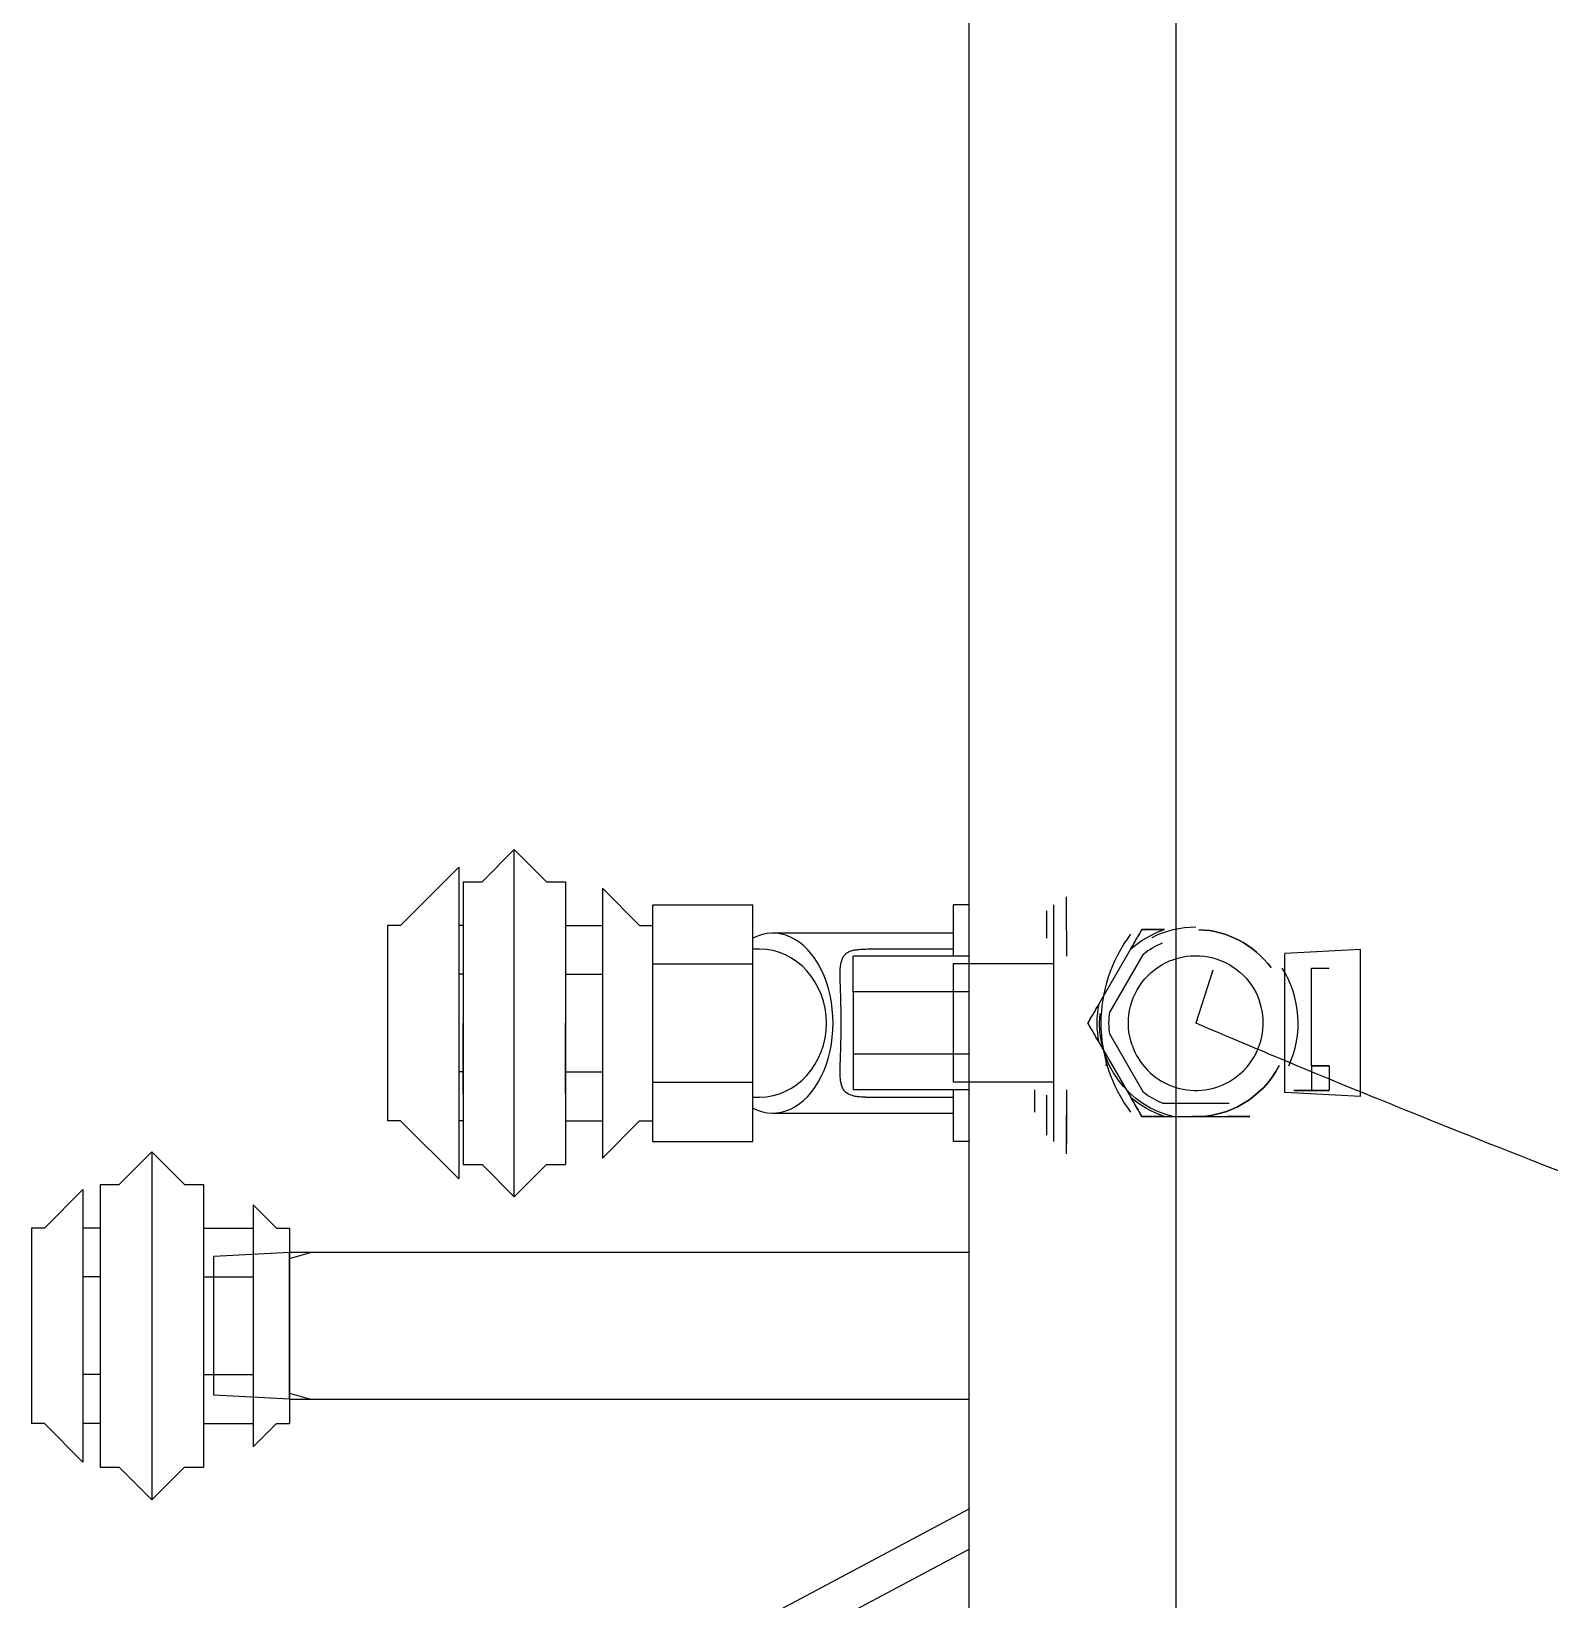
# Model space of a CAD drawing. Header units: millimetres. Extents: x 10462777 to 22643323, y 453826 to 1389191.
# Drawn here: x 11299269.8 to 11299610.9, y 579879.9 to 580232.1 of the extents above; entities that cross this region are included whole.
import ezdxf

# ---------------------------------------------------------------- set-up
doc = ezdxf.new("R2010")
doc.units = ezdxf.units.MM
doc.header["$LTSCALE"] = 200
doc.header["$MEASUREMENT"] = 0
doc.layers.add('2', color=2, linetype='CONTINUOUS')
doc.layers.add('5', color=4, linetype='CONTINUOUS')

msp = doc.modelspace()

# ---------------------------------------------------------------- linework, layer by layer
at = {"layer": '2', "color": 252, "linetype": 'Continuous'}
for p, q in [((11299480.36337, 580449.74051, 0), (11299480.36337, 579759.73852, 0)), ((11299568.36462, 580025.87557, 0), (11299551.36438, 580024.98462, 0)), ((11299551.36438, 579993.76605, 0), (11299551.36438, 580024.98462, 0)), ((11299568.36462, 579992.8751, 0), (11299568.36462, 580025.87557, 0)), ((11299568.36462, 579992.8751, 0), (11299551.36438, 579993.76605, 0)), ((11299327.7612, 579957.8746, 0), (11299310.76096, 579956.98366, 0)), ((11299310.76096, 579925.76508, 0), (11299310.76096, 579956.98366, 0)), ((11299327.7612, 579924.87413, 0), (11299327.7612, 579957.8746, 0)), ((11299480.3704, 579957.8746, 0), (11299327.77761, 579957.8746, 0)), ((11299327.77764, 579956.52933, 0), (11299332.43781, 579957.8746, 0)), ((11299327.7612, 579924.87413, 0), (11299310.76096, 579925.76508, 0)), ((11299327.77761, 579924.87413, 0), (11299480.3704, 579924.87413, 0)), ((11299327.77764, 579926.21941, 0), (11299332.43781, 579924.87413, 0)), ((11299480.36664, 579900.18184, 0), (11299327.09342, 579818.70379, 0)), ((11299480.36669, 579891.12164, 0), (11299330.84857, 579811.63975, 0))]:
    msp.add_line(p, q, dxfattribs=at)
at = {"layer": '2', "color": 60, "linetype": 'Continuous'}
for p, q in [((11299378.26192, 580048.37589, 0), (11299371.0161, 580041.13007, 0)), ((11299385.50774, 580041.13007, 0), (11299378.26192, 580048.37589, 0)), ((11299378.26192, 579970.37478, 0), (11299378.26192, 580048.37589, 0)), ((11299365.76174, 580044.37583, 0), (11299352.70106, 580031.31515, 0)), ((11299365.76174, 580044.37583, 0), (11299365.76174, 579974.37484, 0)), ((11299366.76176, 580041.13005, 0), (11299371.0161, 580041.13005, 0)), ((11299366.76176, 580041.13005, 0), (11299366.76176, 580025.25269, 0)), ((11299385.50774, 580041.13005, 0), (11299389.76208, 580041.13005, 0)), ((11299389.76208, 580041.13005, 0), (11299389.76208, 580025.25269, 0)), ((11299406.42288, 580031.31509, 0), (11299398.04849, 580039.68947, 0)), ((11299398.04849, 580039.68947, 0), (11299398.04849, 579979.0612, 0)), ((11299502.33868, 580030.07933, 0), (11299502.33868, 580037.72138, 0)), ((11299409.36236, 580022.65458, 0), (11299409.36236, 580035.93382, 0)), ((11299409.36236, 580035.93382, 0), (11299431.86268, 580035.93382, 0)), ((11299431.86268, 580022.65458, 0), (11299431.86268, 580035.93382, 0)), ((11299480.36353, 580035.93382, 0), (11299476.86332, 580035.93382, 0)), ((11299476.86332, 580035.93382, 0), (11299476.86332, 580024.37569, 0)), ((11299497.83862, 580034.5794, 0), (11299497.83862, 580030.07933, 0)), ((11299499.36364, 580035.93382, 0), (11299499.36364, 580022.65458, 0)), ((11299352.70096, 580031.31496, 0), (11299349.76152, 580031.31496, 0)), ((11299349.76152, 580031.31496, 0), (11299349.76152, 580020.34515, 0)), ((11299366.76176, 580031.31496, 0), (11299365.76166, 580031.31496, 0)), ((11299389.76208, 580031.31496, 0), (11299398.04871, 580031.31496, 0)), ((11299406.42293, 580031.31496, 0), (11299409.36236, 580031.31496, 0)), ((11299476.86302, 580029.58987, 0), (11299436.33678, 580029.58987, 0)), ((11299497.83862, 580030.07933, 0), (11299497.83862, 580028.48702, 0)), ((11299502.33868, 580030.07933, 0), (11299502.33868, 580024.37563, 0)), ((11299366.76176, 580025.25269, 0), (11299366.76176, 579993.49798, 0)), ((11299389.76208, 580025.25269, 0), (11299389.76208, 579993.49798, 0)), ((11299433.39706, 580026.00007, 0), (11299431.86268, 580026.00007, 0)), ((11299454.363, 580016.37543, 0), (11299454.363, 580024.37555, 0)), ((11299480.36325, 580024.37555, 0), (11299454.363, 580024.37555, 0)), ((11299476.86332, 580026.00007, 0), (11299457.44014, 580026.00007, 0)), ((11299502.33868, 580025.36541, 0), (11299502.33868, 580024.37551, 0)), ((11299516.69749, 580025.97262, 0), (11299509.65712, 580013.77834, 0)), ((11299516.69749, 580025.97262, 0), (11299509.65712, 580013.77834, 0)), ((11299519.52547, 580024.87075, 0), (11299512.02536, 580011.88018, 0)), ((11299349.76152, 580020.34515, 0), (11299349.76152, 579998.40552, 0)), ((11299366.76176, 580020.34515, 0), (11299365.76166, 580020.34515, 0)), ((11299389.76208, 580020.34515, 0), (11299398.04871, 580020.34515, 0)), ((11299409.36236, 579996.09609, 0), (11299409.36236, 580022.65458, 0)), ((11299409.36236, 580022.65458, 0), (11299431.86268, 580022.65458, 0)), ((11299431.86268, 579996.09609, 0), (11299431.86268, 580022.65458, 0)), ((11299499.36364, 580022.65458, 0), (11299476.86332, 580022.65458, 0)), ((11299476.86332, 580022.65458, 0), (11299476.86332, 579996.09609, 0)), ((11299499.36364, 580022.65458, 0), (11299499.36364, 579996.09609, 0)), ((11299557.36446, 579999.78698, 0), (11299557.36446, 580021.75051, 0)), ((11299557.36446, 579999.78698, 0), (11299557.36446, 580021.75051, 0)), ((11299557.36446, 580021.75051, 0), (11299561.36452, 580021.75051, 0)), ((11299454.363, 580016.37543, 0), (11299454.363, 580002.37524, 0)), ((11299480.36325, 580016.37543, 0), (11299454.363, 580016.37543, 0)), ((11299366.76176, 579993.49627, 0), (11299366.76176, 580009.37533, 0)), ((11299389.76208, 579993.49627, 0), (11299389.76208, 580009.37533, 0)), ((11299512.02536, 580006.87049, 0), (11299519.52547, 579993.87992, 0)), ((11299454.363, 580002.37524, 0), (11299454.363, 579994.37512, 0)), ((11299480.36325, 580002.37524, 0), (11299454.363, 580002.37524, 0)), ((11299509.65712, 580004.97233, 0), (11299516.69749, 579992.77805, 0)), ((11299509.65712, 580004.97233, 0), (11299516.69749, 579992.77805, 0)), ((11299559.36449, 579999.7502, 0), (11299557.36446, 579999.7502, 0)), ((11299557.36446, 579999.7502, 0), (11299557.36446, 579994.25012, 0)), ((11299557.36446, 579999.7502, 0), (11299557.36446, 579994.25012, 0)), ((11299557.36446, 579999.7502, 0), (11299559.36449, 579999.7502, 0)), ((11299561.36452, 579999.7502, 0), (11299559.36449, 579999.7502, 0)), ((11299559.36449, 579999.7502, 0), (11299561.36452, 579999.7502, 0)), ((11299561.36452, 579999.7502, 0), (11299561.36452, 579994.25012, 0)), ((11299561.36452, 579999.7502, 0), (11299561.36452, 579994.25012, 0)), ((11299349.76152, 579998.40552, 0), (11299349.76152, 579987.43571, 0)), ((11299366.76176, 579998.40552, 0), (11299365.76166, 579998.40552, 0)), ((11299389.76208, 579998.40552, 0), (11299398.04871, 579998.40552, 0)), ((11299409.36236, 579996.09609, 0), (11299431.86268, 579996.09609, 0)), ((11299409.36236, 579982.81685, 0), (11299409.36236, 579996.09609, 0)), ((11299431.86268, 579982.81685, 0), (11299431.86268, 579996.09609, 0)), ((11299499.36364, 579996.09609, 0), (11299476.86332, 579996.09609, 0)), ((11299499.36364, 579996.09609, 0), (11299499.36364, 579982.81685, 0)), ((11299366.76176, 579993.49798, 0), (11299366.76176, 579977.62062, 0)), ((11299389.76208, 579993.49798, 0), (11299389.76208, 579977.62062, 0)), ((11299431.86268, 579992.7506, 0), (11299433.39706, 579992.7506, 0)), ((11299480.36325, 579994.37512, 0), (11299454.363, 579994.37512, 0)), ((11299457.14898, 579992.7506, 0), (11299476.86332, 579992.7506, 0)), ((11299476.86332, 579994.37498, 0), (11299476.86332, 579982.81685, 0)), ((11299495.09572, 579994.37478, 0), (11299495.09572, 579989.34981, 0)), ((11299497.83862, 579993.1714, 0), (11299497.83862, 579984.17127, 0)), ((11299502.33868, 579994.37516, 0), (11299502.33868, 579992.44085, 0)), ((11299502.33868, 579994.37504, 0), (11299502.33868, 579988.67134, 0)), ((11299523.86399, 579991.37508, 0), (11299538.8642, 579991.37508, 0)), ((11299557.36446, 579994.25012, 0), (11299553.36441, 579994.25012, 0)), ((11299553.36441, 579994.25012, 0), (11299557.36446, 579994.25012, 0)), ((11299561.36452, 579994.25012, 0), (11299557.36446, 579994.25012, 0)), ((11299557.36446, 579994.25012, 0), (11299561.36452, 579994.25012, 0)), ((11299436.33678, 579989.1608, 0), (11299476.86302, 579989.1608, 0)), ((11299502.33868, 579990.22275, 0), (11299502.33868, 579982.15363, 0)), ((11299502.33868, 579980.67122, 0), (11299502.33868, 579988.67134, 0)), ((11299524.32372, 579988.37504, 0), (11299538.40447, 579988.37504, 0)), ((11299524.32372, 579988.37504, 0), (11299538.40447, 579988.37504, 0)), ((11299352.70096, 579987.43571, 0), (11299349.76152, 579987.43571, 0)), ((11299352.70106, 579987.43552, 0), (11299365.76174, 579974.37484, 0)), ((11299366.76176, 579987.43571, 0), (11299365.76166, 579987.43571, 0)), ((11299389.76208, 579987.43571, 0), (11299398.04871, 579987.43571, 0)), ((11299398.04849, 579979.0612, 0), (11299406.42288, 579987.43558, 0)), ((11299406.42293, 579987.43571, 0), (11299409.36236, 579987.43571, 0)), ((11299409.36236, 579982.81685, 0), (11299431.86268, 579982.81685, 0)), ((11299480.36353, 579982.81685, 0), (11299476.86332, 579982.81685, 0)), ((11299296.82743, 579980.47492, 0), (11299289.48163, 579973.12912, 0)), ((11299304.17323, 579973.12912, 0), (11299296.82743, 579980.47492, 0)), ((11299296.82743, 579980.47492, 0), (11299296.82743, 579902.27381, 0)), ((11299366.76176, 579977.62062, 0), (11299371.0161, 579977.62062, 0)), ((11299371.0161, 579977.6206, 0), (11299378.26192, 579970.37478, 0)), ((11299378.26192, 579970.37478, 0), (11299385.50774, 579977.6206, 0)), ((11299385.50774, 579977.62062, 0), (11299389.76208, 579977.62062, 0)), ((11299502.33868, 579980.03201, 0), (11299502.33868, 579980.67122, 0)), ((11299281.36054, 579971.9748, 0), (11299272.69975, 579963.31401, 0)), ((11299281.36054, 579971.9748, 0), (11299281.36054, 579956.67459, 0)), ((11299285.22727, 579973.12908, 0), (11299289.48163, 579973.12908, 0)), ((11299285.22727, 579973.12908, 0), (11299285.22727, 579957.25173, 0)), ((11299304.17323, 579973.12908, 0), (11299308.4276, 579973.12908, 0)), ((11299308.4276, 579973.12908, 0), (11299308.4276, 579957.25173, 0)), ((11299324.82174, 579963.3141, 0), (11299319.55865, 579968.57719, 0)), ((11299319.55865, 579968.57719, 0), (11299319.55865, 579954.97578, 0)), ((11299272.69981, 579963.31399, 0), (11299269.76038, 579963.31399, 0)), ((11299269.76038, 579963.31399, 0), (11299269.76038, 579952.34418, 0)), ((11299285.22727, 579963.31399, 0), (11299281.36054, 579963.31399, 0)), ((11299308.4276, 579963.31399, 0), (11299319.55862, 579963.31399, 0)), ((11299324.82159, 579963.31399, 0), (11299327.7612, 579963.31399, 0)), ((11299327.7612, 579963.31399, 0), (11299327.7612, 579952.34418, 0)), ((11299281.36054, 579956.67459, 0), (11299281.36054, 579910.77393, 0)), ((11299285.22727, 579957.25173, 0), (11299285.22727, 579925.49701, 0)), ((11299308.4276, 579957.25173, 0), (11299308.4276, 579925.49701, 0)), ((11299319.55865, 579954.97578, 0), (11299319.55865, 579914.17154, 0)), ((11299269.76038, 579952.34418, 0), (11299269.76038, 579930.40456, 0)), ((11299285.22727, 579952.34418, 0), (11299281.36054, 579952.34418, 0)), ((11299308.4276, 579952.34418, 0), (11299319.55862, 579952.34418, 0)), ((11299327.7612, 579952.34418, 0), (11299327.7612, 579930.40456, 0)), ((11299269.76038, 579930.40456, 0), (11299269.76038, 579919.43475, 0)), ((11299285.22727, 579930.40456, 0), (11299281.36054, 579930.40456, 0)), ((11299308.4276, 579930.40456, 0), (11299319.55862, 579930.40456, 0)), ((11299327.7612, 579930.40456, 0), (11299327.7612, 579919.43475, 0)), ((11299285.22727, 579925.49701, 0), (11299285.22727, 579909.61965, 0)), ((11299308.4276, 579925.49701, 0), (11299308.4276, 579909.61965, 0)), ((11299272.69981, 579919.43475, 0), (11299269.76038, 579919.43475, 0)), ((11299272.69975, 579919.43473, 0), (11299281.36054, 579910.77393, 0)), ((11299285.22727, 579919.43475, 0), (11299281.36054, 579919.43475, 0)), ((11299308.4276, 579919.43475, 0), (11299319.55862, 579919.43475, 0)), ((11299319.55865, 579914.17154, 0), (11299324.82174, 579919.43464, 0)), ((11299324.82159, 579919.43475, 0), (11299327.7612, 579919.43475, 0)), ((11299285.22727, 579909.61965, 0), (11299289.48163, 579909.61965, 0)), ((11299289.48163, 579909.61962, 0), (11299296.82743, 579902.27381, 0)), ((11299296.82743, 579902.27381, 0), (11299304.17323, 579909.61962, 0)), ((11299304.17323, 579909.61965, 0), (11299308.4276, 579909.61965, 0))]:
    msp.add_line(p, q, dxfattribs=at)
at = {"layer": '2', "color": 163, "linetype": 'Continuous'}
msp.add_line((11299535.20248, 580021.2716, 0), (11299531.3641, 580009.37533, 0), dxfattribs=at)
at = {"layer": '2', "color": 60, "linetype": 'Continuous', "extrusion": (0, 0, -1)}
for centre, radius, start, end in [((-11299531.3641, 580009.37533, 0), 22.14903, 48.533778, 71.4662219), ((-11299531.3641, 580009.37533, 0), 22.14903, 48.533778, 71.4662219), ((-11299531.3641, 580009.37533, 0), 21.61216, 62.9324985, 90.0000111), ((-11299531.3641, 580009.37533, 0), 21.0003, 91.9492803, 143.6040447), ((-11299543.36427, 580009.37533, 0), 33.25047, 323.0223275, 36.9776725), ((-11299543.36427, 580009.37533, 0), 33.25047, 323.0223275, 36.9776725), ((-11299531.3641, 580009.37533, 0), 19.50028, 52.6198649, 67.3801351), ((-11299531.3641, 580009.37533, 0), 15.1462, 340.8787288, 160.8787474), ((-11299531.3641, 580009.37533, 0), 22.14903, 348.5337781, 11.4662219), ((-11299531.3641, 580009.37533, 0), 22.14903, 348.5337781, 11.4662219), ((-11299531.3641, 580009.37533, 0), 21.61216, 282.0600165, 5.6418887), ((-11299531.3641, 580009.37533, 0), 19.50028, 352.6198649, 7.3801351), ((-11299531.3641, 580009.37533, 0), 21.0003, 207.0514441, 271.9545481), ((-11299531.3641, 580009.37533, 0), 22.14903, 288.5337781, 311.466222), ((-11299531.3641, 580009.37533, 0), 22.14903, 288.5337781, 311.466222), ((-11299531.3641, 580009.37533, 0), 19.50028, 292.6198649, 307.3801351)]:
    msp.add_arc(centre, radius, start, end, dxfattribs=at)
at = {"layer": '2', "color": 60, "linetype": 'Continuous'}
for radius, start, end in [(21.0003, 36.3959406, 88.0507051), (23.00033, 335.2614491, 32.550549), (23.00033, 335.2614491, 32.550549), (15.1462, 300, 19.1100175), (15.1462, 199.1099989, 300), (21.0003, 268.0454373, 332.9485411)]:
    msp.add_arc((11299531.3641, 580009.37533, 0), radius, start, end, dxfattribs=at)
for centre, major_axis, ratio, start_param, end_param in [((11299436.33678, 580009.37533, 0), (0, -20.21453), 0.669130606, 5.946062424, 9.761900844), ((11299433.39706, 580009.37533, 0), (0, 16.62474), 0.900404044, 3.141618338, 6.283159588)]:
    msp.add_ellipse(centre, major_axis=major_axis, ratio=ratio, start_param=start_param, end_param=end_param, dxfattribs=at)
for points in [[(11299519.23957, 580030.37563, 0), (11299518.41797, 580028.95259, 0), (11299517.57498, 580027.49247, 0), (11299516.69749, 580025.97262, 0)], [(11299519.23957, 580030.37563, 0), (11299520.88276, 580030.37563, 0), (11299522.56875, 580030.37563, 0), (11299524.32372, 580030.37563, 0)], [(11299507.11504, 580009.37533, 0), (11299507.93663, 580010.79838, 0), (11299508.77963, 580012.25849, 0), (11299509.65712, 580013.77834, 0)], [(11299509.65712, 580004.97233, 0), (11299508.77751, 580006.49585, 0), (11299507.93494, 580007.95522, 0), (11299507.11504, 580009.37533, 0)], [(11299511.25445, 579999.75317, 0), (11299511.28587, 580000.25982, 0), (11299511.30943, 580000.78845, 0), (11299511.32803, 580001.33776, 0)], [(11299516.69749, 579992.77805, 0), (11299517.5771, 579991.25452, 0), (11299518.41967, 579989.79515, 0), (11299519.23957, 579988.37504, 0)], [(11299519.23957, 579988.37504, 0), (11299520.88276, 579988.37504, 0), (11299522.56875, 579988.37504, 0), (11299524.32372, 579988.37504, 0)], [(11299543.48862, 579988.37504, 0), (11299541.84543, 579988.37504, 0), (11299540.15944, 579988.37504, 0), (11299538.40447, 579988.37504, 0)]]:
    msp.add_open_spline(points, degree=3, dxfattribs=at)
for points, knots in [([(11299516.69749, 580025.97262, 0), (11299516.916, 580026.3511, 0), (11299517.13322, 580026.72733, 0), (11299517.56527, 580027.47566, 0), (11299517.78033, 580027.84816, 0), (11299518.41698, 580028.95087, 0), (11299518.83191, 580029.66955, 0), (11299519.23957, 580030.37563, 0)], [0, 0, 0, 0, 0.25, 0.25, 0.5, 0.5, 1, 1, 1, 1]), ([(11299524.32372, 580030.37563, 0), (11299523.88669, 580030.37563, 0), (11299523.45227, 580030.37563, 0), (11299522.58816, 580030.37563, 0), (11299522.15804, 580030.37563, 0), (11299520.88474, 580030.37563, 0), (11299520.05488, 580030.37563, 0), (11299519.23957, 580030.37563, 0)], [0, 0, 0, 0, 0.25, 0.25, 0.5, 0.5, 1, 1, 1, 1]), ([(11299457.1485, 579992.7506, 0), (11299457.01896, 579992.7506, 0), (11299456.89056, 579992.75183, 0), (11299456.37254, 579992.76221, 0), (11299455.99569, 579992.78238, 0), (11299455.2756, 579992.85306, 0), (11299454.93237, 579992.90354, 0), (11299454.28551, 579993.04283, 0), (11299453.98034, 579993.13259, 0), (11299453.156, 579993.46496, 0), (11299452.7218, 579993.77084, 0), (11299452.22814, 579994.39132, 0), (11299452.08951, 579994.62655, 0), (11299451.86422, 579995.13977, 0), (11299451.77602, 579995.41913, 0), (11299451.63696, 579996.02388, 0), (11299451.58599, 579996.35043, 0), (11299451.51241, 579997.04562, 0), (11299451.48993, 579997.4112, 0), (11299451.46407, 579998.17758, 0), (11299451.46073, 579998.57838, 0), (11299451.46626, 579999.41542, 0), (11299451.47524, 579999.85384, 0), (11299451.51203, 580001.20162, 0), (11299451.54898, 580002.1455, 0), (11299451.6013, 580003.62894, 0), (11299451.61842, 580004.13625, 0), (11299451.64941, 580005.16793, 0), (11299451.66313, 580005.6872, 0), (11299451.6969, 580007.25507, 0), (11299451.70938, 580008.3136, 0), (11299451.70926, 580009.92179, 0), (11299451.70608, 580010.46224, 0), (11299451.69394, 580011.52656, 0), (11299451.685, 580012.05335, 0), (11299451.66231, 580013.0964, 0), (11299451.64857, 580013.61266, 0), (11299451.61776, 580014.63459, 0), (11299451.60061, 580015.14191, 0), (11299451.54783, 580016.63636, 0), (11299451.51104, 580017.5786, 0), (11299451.47487, 580018.91402, 0), (11299451.46609, 580019.34607, 0), (11299451.46076, 580020.18344, 0), (11299451.46434, 580020.58898, 0), (11299451.50388, 580021.7366, 0), (11299451.56712, 580022.42041, 0), (11299451.73969, 580023.1742, 0), (11299451.77898, 580023.31987, 0), (11299451.86879, 580023.60091, 0), (11299451.91953, 580023.73676, 0), (11299452.08958, 580024.12459, 0), (11299452.22617, 580024.3562, 0), (11299452.55383, 580024.76935, 0), (11299452.74494, 580024.95088, 0), (11299453.07772, 580025.18828, 0), (11299453.19682, 580025.26184, 0), (11299453.44782, 580025.39614, 0), (11299453.57972, 580025.45702, 0), (11299453.99405, 580025.62261, 0), (11299454.29513, 580025.71038, 0), (11299454.94271, 580025.84886, 0), (11299455.29102, 580025.89971, 0), (11299456.17985, 580025.98548, 0), (11299456.73389, 580026.00424, 0), (11299457.30957, 580025.99964, 0)], [0, 0, 0, 0, 0.00934757, 0.00934757, 0.038109651, 0.038109651, 0.066871731, 0.066871731, 0.095633812, 0.095633812, 0.153157973, 0.153157973, 0.181920054, 0.181920054, 0.210682134, 0.210682134, 0.239444215, 0.239444215, 0.268206295, 0.268206295, 0.296968376, 0.296968376, 0.325730456, 0.325730456, 0.383254617, 0.383254617, 0.412016698, 0.412016698, 0.440778778, 0.440778778, 0.49830294, 0.49830294, 0.52706502, 0.52706502, 0.555827101, 0.555827101, 0.584589181, 0.584589181, 0.613351262, 0.613351262, 0.670875423, 0.670875423, 0.699637503, 0.699637503, 0.728399584, 0.728399584, 0.785923745, 0.785923745, 0.800304785, 0.800304785, 0.814685826, 0.814685826, 0.843447906, 0.843447906, 0.872209987, 0.872209987, 0.886591027, 0.886591027, 0.900972067, 0.900972067, 0.929734148, 0.929734148, 0.958496228, 0.958496228, 1, 1, 1, 1]), ([(11299509.65712, 580013.77834, 0), (11299509.4386, 580013.39986, 0), (11299509.22139, 580013.02364, 0), (11299508.78934, 580012.2753, 0), (11299508.57427, 580011.9028, 0), (11299507.93763, 580010.8001, 0), (11299507.5227, 580010.08142, 0), (11299507.11504, 580009.37533, 0)], [0, 0, 0, 0, 0.25, 0.25, 0.5, 0.5, 1, 1, 1, 1]), ([(11299507.11504, 580009.37533, 0), (11299507.52585, 580008.6638, 0), (11299507.94535, 580007.9372, 0), (11299508.79279, 580006.46939, 0), (11299509.22174, 580005.72643, 0), (11299509.65712, 580004.97233, 0)], [0, 0, 0, 0, 0.5, 0.5, 1, 1, 1, 1]), ([(11299519.23957, 579988.37504, 0), (11299518.82876, 579989.08657, 0), (11299518.40926, 579989.81317, 0), (11299517.56182, 579991.28098, 0), (11299517.13287, 579992.02394, 0), (11299516.69749, 579992.77805, 0)], [0, 0, 0, 0, 0.5, 0.5, 1, 1, 1, 1]), ([(11299524.32372, 579988.37504, 0), (11299523.88669, 579988.37504, 0), (11299523.45227, 579988.37504, 0), (11299522.58816, 579988.37504, 0), (11299522.15804, 579988.37504, 0), (11299520.88474, 579988.37504, 0), (11299520.05488, 579988.37504, 0), (11299519.23957, 579988.37504, 0)], [0, 0, 0, 0, 0.25, 0.25, 0.5, 0.5, 1, 1, 1, 1]), ([(11299538.40447, 579988.37504, 0), (11299538.8415, 579988.37504, 0), (11299539.27592, 579988.37504, 0), (11299540.14003, 579988.37504, 0), (11299540.57015, 579988.37504, 0), (11299541.84345, 579988.37504, 0), (11299542.67331, 579988.37504, 0), (11299543.48862, 579988.37504, 0)], [0, 0, 0, 0, 0.25, 0.25, 0.5, 0.5, 1, 1, 1, 1])]:
    msp.add_open_spline(points, degree=3, knots=knots, dxfattribs=at)
at = {"layer": '2', "color": 163, "linetype": 'Continuous'}
msp.add_open_spline([(11299819.86819, 579919.37406, 0), (11299779.14822, 579919.37406, 0), (11299738.42825, 579919.37406, 0), (11299531.36394, 580009.3754, 0), (11299531.3641, 580009.37533, 0), (11299531.36423, 580009.37527, 0)], degree=5, dxfattribs=at)
at = {"layer": '5', "color": 60, "linetype": 'Continuous'}
msp.add_line((11299526.86403, 580650.90118, 0), (11299526.86403, 579525.6816, 0), dxfattribs=at)

doc.saveas('drawing.dxf')
